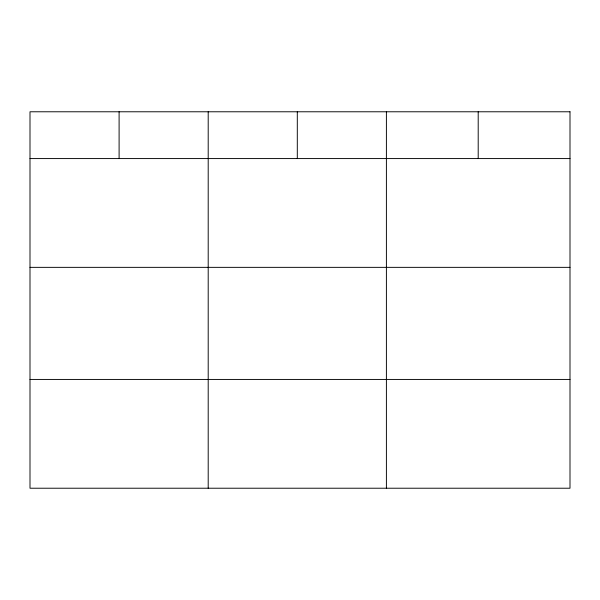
<?xml version="1.0" encoding="UTF-8"?>
<svg xmlns="http://www.w3.org/2000/svg" width="600" height="600" viewBox="0 0 600 600"><rect width="100%" height="100%" fill="white"/><g stroke="black" fill="none" stroke-linecap="round" stroke-linejoin="round"><path stroke-width="0.9" d="M30 158.572L570 158.572M30 267.353L570 267.353M30 379.433L570 379.433M478.2 111.78L478.2 158.572M386.4 111.78L386.4 488.22M297.3 111.78L297.3 158.572M208.2 111.78L208.2 488.22M119.1 111.78L119.1 158.572M570 111.78L30 111.78L30 488.22L570 488.22L570 111.78"/></g></svg>
